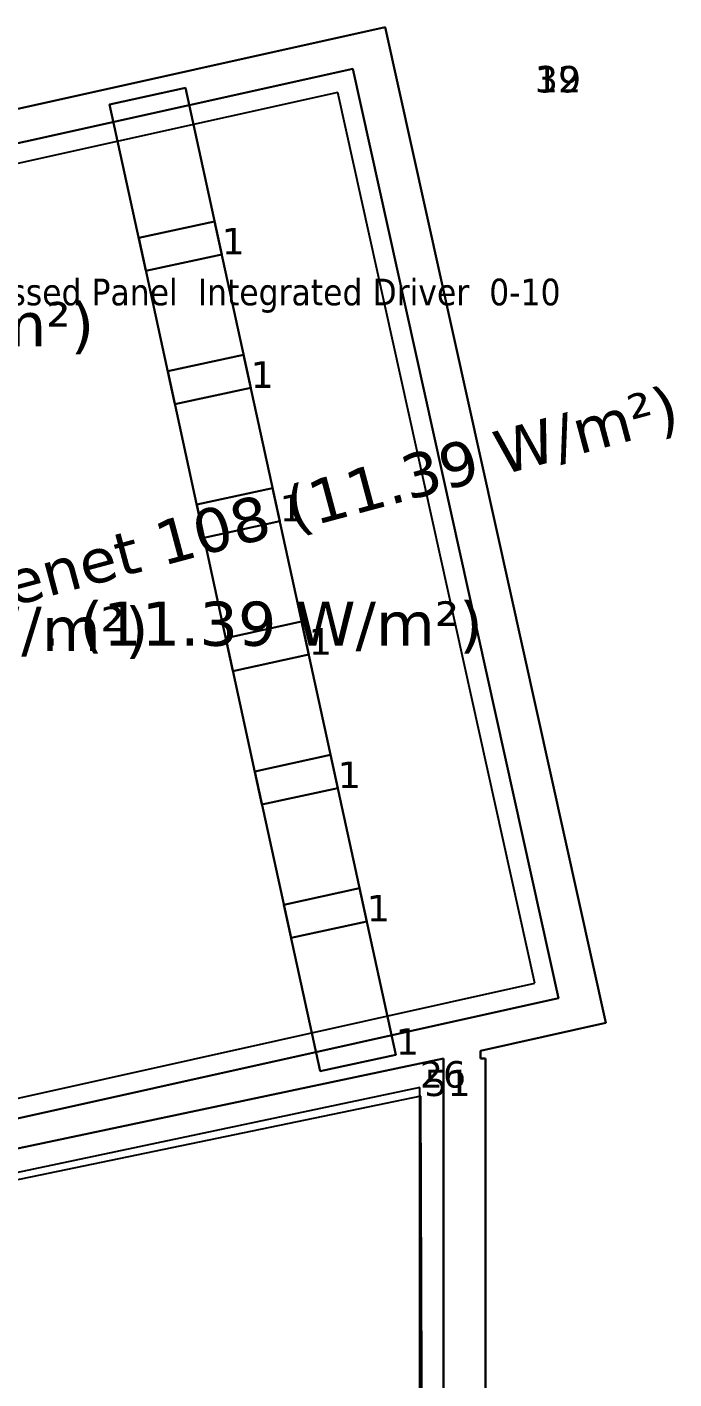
# Model space of a CAD drawing. Header units: inches. Extents: x 0 to 80, y -15 to 299.
# Drawn here: x 30.33 to 34.73, y -1.9 to 7.29 of the extents above; entities that cross this region are included whole.
import ezdxf

# ---------------------------------------------------------------- set-up
doc = ezdxf.new("R2010")
doc.units = ezdxf.units.IN
doc.header["$MEASUREMENT"] = 0
for name, color, linetype, true_color in [('DLX_BLD0_CALC', 3, 'Continuous', 0x00ff00), ('DLX_BLD0_CONT', 7, 'Continuous', 0x969696), ('DLX_BLD0_DESC', 7, 'Continuous', 0x969696), ('DLX_BLD0_LUM', 7, 'Continuous', 0xffd400), ('DLX_BLD0_LUMKEY_IDX', 7, 'Continuous', 0x969696), ('DLX_BLD0_RESKEY_IDX', 7, 'Continuous', 0x707070), ('DLX_BLD0_ROOF', 7, 'Continuous', 0x7f7f7f), ('DLX_BLD0_TXT', 7, 'Continuous', 0xaa00ff)]:
    doc.layers.add(name, color=color, linetype=linetype, true_color=true_color)
doc.styles.add('TableTextStyle', font='')
doc.styles.add('Tahoma AC-9A-79-64-AA-B0-6E-42-C4-5C-8C-13-97-E7-E2-2C', font='')
doc.styles.get('TableTextStyle').set_extended_font_data('VERDANA.TTF')
doc.styles.get('Tahoma AC-9A-79-64-AA-B0-6E-42-C4-5C-8C-13-97-E7-E2-2C').set_extended_font_data('Tahoma')

msp = doc.modelspace()

# ---------------------------------------------------------------- linework, layer by layer
at = {"layer": 'DLX_BLD0_CALC'}
for points in [[(32.4438, 6.8413, 0), (27.1606, 5.6688, 0)], [(32.4418, 6.8409, 0), (27.1606, 5.6688, 0)], [(33.7825, 0.7855, 0), (32.4418, 6.8409, 0)], [(33.7826, 0.7855, 0), (32.4438, 6.8413, 0)], [(28.5393, -0.3804, 0), (33.7825, 0.7855, 0)], [(28.5393, -0.3804, 0), (33.7826, 0.7855, 0)], [(33.0004, 0.0761, 0), (15.9787, -3.522, 0)], [(33.0066, 0.0187, 0), (15.9816, -3.5152, 0)], [(33.0004, -6.2882, 0), (33.0004, 0.0761, 0)], [(33.0305, -6.3594, 0), (33.0066, 0.0187, 0)]]:
    msp.add_polyline3d(points, dxfattribs=at)
at = {"layer": 'DLX_BLD0_CONT'}
for points in [[(32.7648, 7.2856, 0), (14.6298, 3.2511, 0)], [(34.2641, 0.5169, 0), (32.7648, 7.2856, 0)], [(32.5438, 7.001, 0), (27.0001, 5.7706, 0)], [(33.9425, 0.6836, 0), (32.5438, 7.001, 0)], [(28.4387, -0.5402, 0), (33.9425, 0.6836, 0)], [(33.4134, 0.3263, 0), (34.2641, 0.5169, 0)], [(33.4134, 0.2747, 0), (33.4134, 0.3263, 0)], [(33.1607, 0.2739, 0), (16.1009, -3.3323, 0)], [(33.1607, -6.4481, 0), (33.1607, 0.2739, 0)], [(33.4471, 0.2747, 0), (33.4134, 0.2747, 0)], [(33.4471, -6.3824, 0), (33.4471, 0.2747, 0)]]:
    msp.add_polyline3d(points, dxfattribs=at)
at = {"layer": 'DLX_BLD0_LUM'}
for points in [[(30.8919, 6.7594, 0), (31.4071, 6.8715, 0)], [(31.4071, 6.8715, 0), (30.8919, 6.7594, 0)], [(31.4071, 6.8715, 0), (30.8919, 6.7594, 0)], [(30.8919, 6.7594, 0), (31.4071, 6.8715, 0)], [(31.4071, 6.8715, 0), (31.4071, 6.8715, 0)], [(31.4071, 6.8715, 0), (31.6534, 5.7397, 0)], [(31.6534, 5.7397, 0), (31.4071, 6.8715, 0)], [(31.4071, 6.8715, 0), (31.4071, 6.8715, 0)], [(31.6534, 5.7397, 0), (31.4071, 6.8715, 0)], [(31.4071, 6.8715, 0), (31.6534, 5.7397, 0)], [(30.8919, 6.7594, 0), (30.8919, 6.7594, 0)], [(31.1381, 5.6276, 0), (30.8919, 6.7594, 0)], [(30.8919, 6.7594, 0), (30.8919, 6.7594, 0)], [(30.8919, 6.7594, 0), (31.1381, 5.6276, 0)], [(30.8919, 6.7594, 0), (31.1381, 5.6276, 0)], [(31.1381, 5.6276, 0), (30.8919, 6.7594, 0)], [(31.0892, 5.8526, 0), (31.6044, 5.9647, 0)], [(31.6044, 5.9647, 0), (31.0892, 5.8526, 0)], [(31.6044, 5.9647, 0), (31.0892, 5.8526, 0)], [(31.0892, 5.8526, 0), (31.6044, 5.9647, 0)], [(31.6044, 5.9647, 0), (31.6044, 5.9647, 0)], [(31.6044, 5.9647, 0), (31.8507, 4.8329, 0)], [(31.8507, 4.8329, 0), (31.6044, 5.9647, 0)], [(31.6044, 5.9647, 0), (31.6044, 5.9647, 0)], [(31.8507, 4.8329, 0), (31.6044, 5.9647, 0)], [(31.6044, 5.9647, 0), (31.8507, 4.8329, 0)], [(31.0892, 5.8526, 0), (31.0892, 5.8526, 0)], [(31.3354, 4.7208, 0), (31.0892, 5.8526, 0)], [(31.0892, 5.8526, 0), (31.0892, 5.8526, 0)], [(31.0892, 5.8526, 0), (31.3354, 4.7208, 0)], [(31.0892, 5.8526, 0), (31.3354, 4.7208, 0)], [(31.3354, 4.7208, 0), (31.0892, 5.8526, 0)], [(31.6534, 5.7397, 0), (31.1381, 5.6276, 0)], [(31.1381, 5.6276, 0), (31.6534, 5.7397, 0)], [(31.1381, 5.6276, 0), (31.6534, 5.7397, 0)], [(31.6534, 5.7397, 0), (31.1381, 5.6276, 0)], [(31.6534, 5.7397, 0), (31.6534, 5.7397, 0)], [(31.6534, 5.7397, 0), (31.6534, 5.7397, 0)], [(31.1381, 5.6276, 0), (31.1381, 5.6276, 0)], [(31.1381, 5.6276, 0), (31.1381, 5.6276, 0)], [(31.2864, 4.9458, 0), (31.8017, 5.0579, 0)], [(31.8017, 5.0579, 0), (31.2864, 4.9458, 0)], [(31.8017, 5.0579, 0), (31.2864, 4.9458, 0)], [(31.2864, 4.9458, 0), (31.8017, 5.0579, 0)], [(31.8017, 5.0579, 0), (31.8017, 5.0579, 0)], [(31.8017, 5.0579, 0), (32.0479, 3.9261, 0)], [(32.0479, 3.9261, 0), (31.8017, 5.0579, 0)], [(31.8017, 5.0579, 0), (31.8017, 5.0579, 0)], [(32.0479, 3.9261, 0), (31.8017, 5.0579, 0)], [(31.8017, 5.0579, 0), (32.0479, 3.9261, 0)], [(31.2864, 4.9458, 0), (31.2864, 4.9458, 0)], [(31.5327, 3.814, 0), (31.2864, 4.9458, 0)], [(31.2864, 4.9458, 0), (31.2864, 4.9458, 0)], [(31.2864, 4.9458, 0), (31.5327, 3.814, 0)], [(31.2864, 4.9458, 0), (31.5327, 3.814, 0)], [(31.5327, 3.814, 0), (31.2864, 4.9458, 0)], [(31.8507, 4.8329, 0), (31.3354, 4.7208, 0)], [(31.3354, 4.7208, 0), (31.8507, 4.8329, 0)], [(31.3354, 4.7208, 0), (31.8507, 4.8329, 0)], [(31.8507, 4.8329, 0), (31.3354, 4.7208, 0)], [(31.8507, 4.8329, 0), (31.8507, 4.8329, 0)], [(31.8507, 4.8329, 0), (31.8507, 4.8329, 0)], [(31.3354, 4.7208, 0), (31.3354, 4.7208, 0)], [(31.3354, 4.7208, 0), (31.3354, 4.7208, 0)], [(31.4837, 4.039, 0), (31.999, 4.1511, 0)], [(31.999, 4.1511, 0), (31.4837, 4.039, 0)], [(31.999, 4.1511, 0), (31.4837, 4.039, 0)], [(31.4837, 4.039, 0), (31.999, 4.1511, 0)], [(31.999, 4.1511, 0), (31.999, 4.1511, 0)], [(31.999, 4.1511, 0), (32.2452, 3.0193, 0)], [(32.2452, 3.0193, 0), (31.999, 4.1511, 0)], [(31.999, 4.1511, 0), (31.999, 4.1511, 0)], [(32.2452, 3.0193, 0), (31.999, 4.1511, 0)], [(31.999, 4.1511, 0), (32.2452, 3.0193, 0)], [(31.4837, 4.039, 0), (31.4837, 4.039, 0)], [(31.73, 2.9072, 0), (31.4837, 4.039, 0)], [(31.4837, 4.039, 0), (31.4837, 4.039, 0)], [(31.4837, 4.039, 0), (31.73, 2.9072, 0)], [(31.4837, 4.039, 0), (31.73, 2.9072, 0)], [(31.73, 2.9072, 0), (31.4837, 4.039, 0)], [(32.0479, 3.9261, 0), (31.5327, 3.814, 0)], [(31.5327, 3.814, 0), (32.0479, 3.9261, 0)], [(31.5327, 3.814, 0), (32.0479, 3.9261, 0)], [(32.0479, 3.9261, 0), (31.5327, 3.814, 0)], [(32.0479, 3.9261, 0), (32.0479, 3.9261, 0)], [(32.0479, 3.9261, 0), (32.0479, 3.9261, 0)], [(31.5327, 3.814, 0), (31.5327, 3.814, 0)], [(31.5327, 3.814, 0), (31.5327, 3.814, 0)], [(31.681, 3.1322, 0), (32.1963, 3.2443, 0)], [(32.1963, 3.2443, 0), (31.681, 3.1322, 0)], [(32.1963, 3.2443, 0), (31.681, 3.1322, 0)], [(31.681, 3.1322, 0), (32.1963, 3.2443, 0)], [(32.1963, 3.2443, 0), (32.1963, 3.2443, 0)], [(32.1963, 3.2443, 0), (32.4425, 2.1125, 0)], [(32.4425, 2.1125, 0), (32.1963, 3.2443, 0)], [(32.1963, 3.2443, 0), (32.1963, 3.2443, 0)], [(32.4425, 2.1125, 0), (32.1963, 3.2443, 0)], [(32.1963, 3.2443, 0), (32.4425, 2.1125, 0)], [(31.681, 3.1322, 0), (31.681, 3.1322, 0)], [(31.9273, 2.0004, 0), (31.681, 3.1322, 0)], [(31.681, 3.1322, 0), (31.681, 3.1322, 0)], [(31.681, 3.1322, 0), (31.9273, 2.0004, 0)], [(31.681, 3.1322, 0), (31.9273, 2.0004, 0)], [(31.9273, 2.0004, 0), (31.681, 3.1322, 0)], [(32.2452, 3.0193, 0), (31.73, 2.9072, 0)], [(31.73, 2.9072, 0), (32.2452, 3.0193, 0)], [(31.73, 2.9072, 0), (32.2452, 3.0193, 0)], [(32.2452, 3.0193, 0), (31.73, 2.9072, 0)], [(32.2452, 3.0193, 0), (32.2452, 3.0193, 0)], [(32.2452, 3.0193, 0), (32.2452, 3.0193, 0)], [(31.73, 2.9072, 0), (31.73, 2.9072, 0)], [(31.73, 2.9072, 0), (31.73, 2.9072, 0)], [(31.8783, 2.2254, 0), (32.3936, 2.3375, 0)], [(32.3936, 2.3375, 0), (31.8783, 2.2254, 0)], [(32.3936, 2.3375, 0), (31.8783, 2.2254, 0)], [(31.8783, 2.2254, 0), (32.3936, 2.3375, 0)], [(32.3936, 2.3375, 0), (32.3936, 2.3375, 0)], [(32.3936, 2.3375, 0), (32.6398, 1.2057, 0)], [(32.6398, 1.2057, 0), (32.3936, 2.3375, 0)], [(32.3936, 2.3375, 0), (32.3936, 2.3375, 0)], [(32.6398, 1.2057, 0), (32.3936, 2.3375, 0)], [(32.3936, 2.3375, 0), (32.6398, 1.2057, 0)], [(31.8783, 2.2254, 0), (31.8783, 2.2254, 0)], [(32.1246, 1.0936, 0), (31.8783, 2.2254, 0)], [(31.8783, 2.2254, 0), (31.8783, 2.2254, 0)], [(31.8783, 2.2254, 0), (32.1246, 1.0936, 0)], [(31.8783, 2.2254, 0), (32.1246, 1.0936, 0)], [(32.1246, 1.0936, 0), (31.8783, 2.2254, 0)], [(32.4425, 2.1125, 0), (31.9273, 2.0004, 0)], [(31.9273, 2.0004, 0), (32.4425, 2.1125, 0)], [(31.9273, 2.0004, 0), (32.4425, 2.1125, 0)], [(32.4425, 2.1125, 0), (31.9273, 2.0004, 0)], [(32.4425, 2.1125, 0), (32.4425, 2.1125, 0)], [(32.4425, 2.1125, 0), (32.4425, 2.1125, 0)], [(31.9273, 2.0004, 0), (31.9273, 2.0004, 0)], [(31.9273, 2.0004, 0), (31.9273, 2.0004, 0)], [(32.0756, 1.3186, 0), (32.5909, 1.4307, 0)], [(32.5909, 1.4307, 0), (32.0756, 1.3186, 0)], [(32.5909, 1.4307, 0), (32.0756, 1.3186, 0)], [(32.0756, 1.3186, 0), (32.5909, 1.4307, 0)], [(32.5909, 1.4307, 0), (32.5909, 1.4307, 0)], [(32.5909, 1.4307, 0), (32.8371, 0.299, 0)], [(32.8371, 0.299, 0), (32.5909, 1.4307, 0)], [(32.5909, 1.4307, 0), (32.5909, 1.4307, 0)], [(32.8371, 0.299, 0), (32.5909, 1.4307, 0)], [(32.5909, 1.4307, 0), (32.8371, 0.299, 0)], [(32.0756, 1.3186, 0), (32.0756, 1.3186, 0)], [(32.3219, 0.1868, 0), (32.0756, 1.3186, 0)], [(32.0756, 1.3186, 0), (32.0756, 1.3186, 0)], [(32.0756, 1.3186, 0), (32.3219, 0.1868, 0)], [(32.0756, 1.3186, 0), (32.3219, 0.1868, 0)], [(32.3219, 0.1868, 0), (32.0756, 1.3186, 0)], [(32.6398, 1.2057, 0), (32.1246, 1.0936, 0)], [(32.1246, 1.0936, 0), (32.6398, 1.2057, 0)], [(32.1246, 1.0936, 0), (32.6398, 1.2057, 0)], [(32.6398, 1.2057, 0), (32.1246, 1.0936, 0)], [(32.6398, 1.2057, 0), (32.6398, 1.2057, 0)], [(32.6398, 1.2057, 0), (32.6398, 1.2057, 0)], [(32.1246, 1.0936, 0), (32.1246, 1.0936, 0)], [(32.1246, 1.0936, 0), (32.1246, 1.0936, 0)], [(32.8371, 0.299, 0), (32.3219, 0.1868, 0)], [(32.3219, 0.1868, 0), (32.8371, 0.299, 0)], [(32.3219, 0.1868, 0), (32.8371, 0.299, 0)], [(32.8371, 0.299, 0), (32.3219, 0.1868, 0)], [(32.8371, 0.299, 0), (32.8371, 0.299, 0)], [(32.8371, 0.299, 0), (32.8371, 0.299, 0)], [(32.3219, 0.1868, 0), (32.3219, 0.1868, 0)], [(32.3219, 0.1868, 0), (32.3219, 0.1868, 0)]]:
    msp.add_polyline3d(points, dxfattribs=at)
at = {"layer": 'DLX_BLD0_ROOF'}
for points in [[(32.7648, 7.2856, 0), (14.6298, 3.2511, 0)], [(14.6298, 3.2511, 0), (32.7648, 7.2856, 0)], [(14.6298, 3.2511, 0), (32.7648, 7.2856, 0)], [(32.7648, 7.2856, 0), (14.6298, 3.2511, 0)], [(34.2641, 0.5169, 0), (32.7648, 7.2856, 0)], [(32.7648, 7.2856, 0), (32.7648, 7.2856, 0)], [(32.7648, 7.2856, 0), (34.2641, 0.5169, 0)], [(32.7648, 7.2856, 0), (32.7648, 7.2856, 0)], [(32.7648, 7.2856, 0), (34.2641, 0.5169, 0)], [(34.2641, 0.5169, 0), (32.7648, 7.2856, 0)], [(32.5438, 7.001, 0), (27.0001, 5.7706, 0)], [(27.0001, 5.7706, 0), (32.5438, 7.001, 0)], [(33.9425, 0.6836, 0), (32.5438, 7.001, 0)], [(32.5438, 7.001, 0), (33.9425, 0.6836, 0)], [(28.4387, -0.5402, 0), (33.9425, 0.6836, 0)], [(33.9425, 0.6836, 0), (28.4387, -0.5402, 0)], [(33.4134, 0.3263, 0), (34.2641, 0.5169, 0)], [(34.2641, 0.5169, 0), (33.4134, 0.3263, 0)], [(34.2641, 0.5169, 0), (33.4134, 0.3263, 0)], [(33.4134, 0.3263, 0), (34.2641, 0.5169, 0)], [(34.2641, 0.5169, 0), (34.2641, 0.5169, 0)], [(34.2641, 0.5169, 0), (34.2641, 0.5169, 0)], [(33.4134, 0.2747, 0), (33.4134, 0.3263, 0)], [(33.4134, 0.3263, 0), (33.4134, 0.3263, 0)], [(33.4134, 0.3263, 0), (33.4134, 0.2747, 0)], [(33.4134, 0.3263, 0), (33.4134, 0.3263, 0)], [(33.4134, 0.3263, 0), (33.4134, 0.2747, 0)], [(33.4134, 0.2747, 0), (33.4134, 0.3263, 0)], [(33.1607, 0.2739, 0), (16.1009, -3.3323, 0)], [(16.1009, -3.3323, 0), (33.1607, 0.2739, 0)], [(33.1607, -6.4481, 0), (33.1607, 0.2739, 0)], [(33.1607, 0.2739, 0), (33.1607, -6.4481, 0)], [(33.4471, 0.2747, 0), (33.4134, 0.2747, 0)], [(33.4134, 0.2747, 0), (33.4134, 0.2747, 0)], [(33.4134, 0.2747, 0), (33.4471, 0.2747, 0)], [(33.4134, 0.2747, 0), (33.4134, 0.2747, 0)], [(33.4134, 0.2747, 0), (33.4471, 0.2747, 0)], [(33.4471, 0.2747, 0), (33.4134, 0.2747, 0)], [(33.4471, -6.3824, 0), (33.4471, 0.2747, 0)], [(33.4471, 0.2747, 0), (33.4471, 0.2747, 0)], [(33.4471, 0.2747, 0), (33.4471, -6.3824, 0)], [(33.4471, 0.2747, 0), (33.4471, 0.2747, 0)], [(33.4471, 0.2747, 0), (33.4471, -6.3824, 0)], [(33.4471, -6.3824, 0), (33.4471, 0.2747, 0)]]:
    msp.add_polyline3d(points, dxfattribs=at)

# ---------------------------------------------------------------- texts
at = {"layer": 'DLX_BLD0_DESC', "style": 'TableTextStyle'}
for s, p in [('Water Rm 107 (4.09 W/m²)', (25.2, 5.1149)), ('Stair 200 (255.10 W/m²)', (26.1477, 3.0442)), ('. (11.39 W/m²)', (30.4253, 3.0797))]:
    msp.add_text(s, height=0.3, dxfattribs=at).set_placement(p)
msp.add_text('Kitchenet 108 (11.39 W/m²)', height=0.3, rotation=15.00001, dxfattribs=at).set_placement((29.2297, 3.0794))
at = {"layer": 'DLX_BLD0_LUMKEY_IDX', "style": 'TableTextStyle'}
for p in [(31.6534, 5.7397), (31.8507, 4.8329), (32.0479, 3.9261), (32.2452, 3.0193), (32.4425, 2.1125), (32.6398, 1.2057), (32.8371, 0.299)]:
    msp.add_text('1', height=0.18, dxfattribs=at).set_placement(p)
at = {"layer": 'DLX_BLD0_RESKEY_IDX', "style": 'TableTextStyle'}
for s, p in [('39', (33.7826, 6.8413)), ('12', (33.7825, 6.8409)), ('26', (33.0004, 0.0761)), ('51', (33.0305, 0.0187))]:
    msp.add_text(s, height=0.18, dxfattribs=at).set_placement(p)
at = {"layer": 'DLX_BLD0_TXT', "style": 'Tahoma AC-9A-79-64-AA-B0-6E-42-C4-5C-8C-13-97-E7-E2-2C'}
msp.add_text('LED Recessed Panel^M^JIntegrated Driver^M^J0-10^M^J', height=0.1812, dxfattribs=at).set_placement((29.1948, 5.394))

doc.saveas('drawing.dxf')
